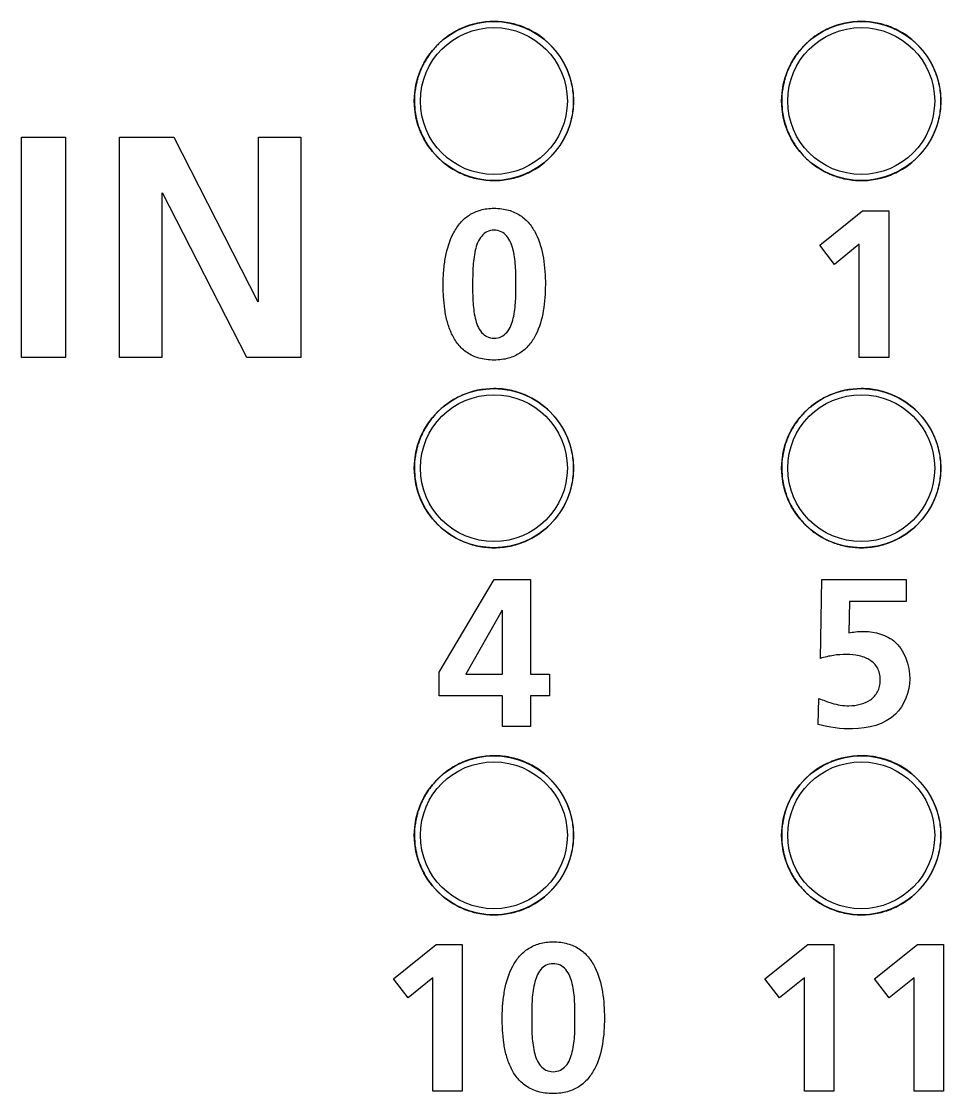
# Model space of a CAD drawing. Header units: millimetres. Extents: x 0 to 900, y 0 to 297.
# Drawn here: x 677.834 to 678.775, y 147.117 to 148.212 of the extents above; entities that cross this region are included whole.
import ezdxf

# ---------------------------------------------------------------- set-up
doc = ezdxf.new("R2010")
doc.units = ezdxf.units.MM

msp = doc.modelspace()

# ---------------------------------------------------------------- linework, layer by layer
at = {"color": 7, "linetype": 'Continuous'}
for p, q in [((678.31640982, 148.21170778), (678.31628014, 148.21170769)), ((678.69141267, 148.21170778), (678.69128014, 148.21170768)), ((677.83394004, 147.86846903), (677.83394004, 148.09343647)), ((677.83394004, 148.09343647), (677.87907133, 148.09343647)), ((677.87907133, 148.09343647), (677.87907133, 147.86846903)), ((677.93399973, 147.86846903), (677.93399973, 148.09343647)), ((677.93399973, 148.09343647), (677.9894449, 148.09343647)), ((677.9894449, 148.09343647), (678.07516421, 147.9251846)), ((678.07581017, 147.9251846), (678.07581017, 148.09343647)), ((678.07581017, 148.09343647), (678.11900358, 148.09343647)), ((678.11900358, 148.09343647), (678.11900358, 147.86846903)), ((678.31628088, 148.04918562), (678.31640982, 148.04918553)), ((678.32466393, 148.04960096), (678.32486863, 148.04962189)), ((678.69128088, 148.04918563), (678.69141267, 148.04918553)), ((678.69967135, 148.04960135), (678.69986244, 148.04962088)), ((677.97719313, 148.0367209), (677.97719313, 147.86846903)), ((678.06388139, 147.86846903), (677.9778391, 148.0367209)), ((678.64895174, 147.9830629), (678.69272651, 148.01826789)), ((678.69272651, 148.01826789), (678.71936173, 148.01826789)), ((678.71936173, 148.01826789), (678.71936173, 147.8684475)), ((678.66398115, 147.96353328), (678.64895174, 147.9830629)), ((678.68930291, 147.9841395), (678.66398115, 147.96353328)), ((678.68930291, 147.8684475), (678.68930291, 147.9841395)), ((677.87907133, 147.86846903), (677.83394004, 147.86846903)), ((677.97719313, 147.86846903), (677.93399973, 147.86846903)), ((678.11900358, 147.86846903), (678.06388139, 147.86846903)), ((678.71936173, 147.8684475), (678.68930291, 147.8684475)), ((678.31640982, 147.83670588), (678.31628018, 147.83670578)), ((678.69141267, 147.83670588), (678.69128018, 147.83670577)), ((678.61119009, 147.74241275), (678.61121736, 147.7422446)), ((678.31606295, 147.67418339), (678.31640982, 147.67418267)), ((678.69106085, 147.67418342), (678.69141267, 147.67418267)), ((678.26042644, 147.5471239), (678.31645298, 147.64156371)), ((678.31645298, 147.64156371), (678.35378965, 147.64156371)), ((678.35378965, 147.64156371), (678.35378965, 147.54518601)), ((678.64959771, 147.5610767), (678.65110495, 147.64156371)), ((678.65110495, 147.64156371), (678.73716878, 147.64156371)), ((678.73716878, 147.64156371), (678.73716878, 147.61923492)), ((678.67941967, 147.61923492), (678.67877371, 147.58725974)), ((678.73716878, 147.61923492), (678.67941967, 147.61923492)), ((678.32459212, 147.6102345), (678.28747077, 147.54518601)), ((678.32502276, 147.54518601), (678.32502276, 147.6102345)), ((678.26042644, 147.52285722), (678.26042644, 147.5471239)), ((678.28747077, 147.54518601), (678.32502276, 147.54518601)), ((678.35378965, 147.54518601), (678.37288863, 147.54518601)), ((678.37288863, 147.54518601), (678.37288863, 147.52285722)), ((678.32502276, 147.52285722), (678.26042644, 147.52285722)), ((678.32502276, 147.49174333), (678.32502276, 147.52285722)), ((678.35378965, 147.52285722), (678.35378965, 147.49174333)), ((678.37288863, 147.52285722), (678.35378965, 147.52285722)), ((678.6474445, 147.49346589), (678.64809046, 147.5202949)), ((678.35378965, 147.49174333), (678.32502276, 147.49174333)), ((678.31640982, 147.46170208), (678.31628026, 147.46170198)), ((678.69141267, 147.46170208), (678.69128026, 147.46170197)), ((678.61118576, 147.36743683), (678.61122033, 147.36722355)), ((678.31615108, 147.29918022), (678.31640982, 147.29917982)), ((678.69114907, 147.29918024), (678.69141267, 147.29917982)), ((678.21365871, 147.23387484), (678.25743348, 147.26907983)), ((678.25743348, 147.26907983), (678.28404716, 147.26907983)), ((678.28404716, 147.26907983), (678.28404716, 147.11925944)), ((678.59296827, 147.23387484), (678.63674304, 147.26907983)), ((678.63674304, 147.26907983), (678.66335672, 147.26907983)), ((678.66335672, 147.26907983), (678.66335672, 147.11925944)), ((678.70493522, 147.23387484), (678.74873152, 147.26907983)), ((678.74873152, 147.26907983), (678.7753452, 147.26907983)), ((678.7753452, 147.26907983), (678.7753452, 147.11925944)), ((678.22868812, 147.21434522), (678.21365871, 147.23387484)), ((678.25400988, 147.23495144), (678.22868812, 147.21434522)), ((678.25400988, 147.11925944), (678.25400988, 147.23495144)), ((678.60799768, 147.21434522), (678.59296827, 147.23387484)), ((678.63331944, 147.23495144), (678.60799768, 147.21434522)), ((678.63331944, 147.11925944), (678.63331944, 147.23495144)), ((678.71996463, 147.21434522), (678.70493522, 147.23387484)), ((678.74528638, 147.23495144), (678.71996463, 147.21434522)), ((678.74528638, 147.11925944), (678.74528638, 147.23495144)), ((678.28404716, 147.11925944), (678.25400988, 147.11925944)), ((678.66335672, 147.11925944), (678.63331944, 147.11925944)), ((678.7753452, 147.11925944), (678.74528638, 147.11925944))]:
    msp.add_line(p, q, dxfattribs=at)
for centre, radius in [((678.31628072, 148.13042821), 0.08125), ((678.31628072, 148.13042821), 0.075), ((678.69128072, 148.13042821), 0.08125), ((678.69128072, 148.13042821), 0.075), ((678.31628072, 147.75542821), 0.08125), ((678.31628072, 147.75542821), 0.075), ((678.69128072, 147.75542821), 0.08125), ((678.69128072, 147.75542821), 0.075), ((678.31628072, 147.38042821), 0.08125), ((678.69128072, 147.38042821), 0.08125), ((678.31628072, 147.38042821), 0.075), ((678.69128072, 147.38042821), 0.075)]:
    msp.add_circle(centre, radius, dxfattribs=at)
for centre, radius, start, end in [((678.31644449, 148.13062487), 0.08113459, 114.47165955, 119.55492335), ((678.31610716, 148.13134267), 0.08034153, 113.87701858, 114.46475544), ((678.31629805, 148.13070684), 0.08100083, 90.01266711, 113.81843796), ((678.69146728, 148.13060804), 0.08115425, 114.55419249, 119.44597353), ((678.69113149, 148.13132164), 0.08036564, 113.82264305, 114.54785704), ((678.69130455, 148.1307339), 0.08097376, 90.01726887, 113.76669176), ((678.31635506, 148.13047481), 0.08120728, 130.8425388, 133.39451694), ((678.31673714, 148.13003122), 0.08179273, 127.08819801, 130.84180446), ((678.31689627, 148.12982733), 0.0820513, 120.75778221, 127.08981291), ((678.31675117, 148.1300674), 0.08177079, 119.54917821, 120.75644129), ((678.69137684, 148.13045546), 0.08122846, 130.70859925, 133.65297306), ((678.69176844, 148.13000048), 0.08182876, 127.20521103, 130.70866692), ((678.69192515, 148.1297998), 0.08208331, 120.94609369, 127.20654529), ((678.6917786, 148.13004139), 0.08180074, 119.44075018, 120.94508003), ((678.31682907, 148.13011327), 0.08179981, 139.53617418, 142.57997568), ((678.31641023, 148.13047142), 0.08124873, 136.60427574, 139.53665074), ((678.31593206, 148.13092238), 0.08059145, 133.3946043, 136.60368163), ((678.69185769, 148.1300849), 0.08183225, 139.66752492, 142.45777676), ((678.69143053, 148.1304499), 0.08127038, 136.3479354, 139.66877719), ((678.69094912, 148.13090602), 0.08060722, 133.65406943, 136.34630762), ((678.31678413, 148.13010586), 0.08176699, 148.06110374, 151.66228106), ((678.3170359, 148.12995143), 0.08206234, 142.57936603, 148.06259696), ((678.69179853, 148.13008799), 0.08178177, 147.86364653, 151.77585416), ((678.69205055, 148.12993292), 0.08207767, 142.45746998, 147.86556226), ((678.31533119, 148.1308297), 0.08014323, 154.60910453, 160.26648366), ((678.31621149, 148.13041474), 0.08111635, 151.66231826, 154.61147448), ((678.69033388, 148.13081849), 0.0801446, 157.89974152, 160.12215291), ((678.69037662, 148.13079884), 0.08019159, 154.18901586, 157.89822119), ((678.69125029, 148.13038412), 0.08115867, 151.77701269, 154.19399463), ((678.31589324, 148.13065799), 0.08073156, 166.34733817, 170.46255334), ((678.31573797, 148.13069415), 0.08057215, 163.68778927, 166.34626359), ((678.31557508, 148.13074255), 0.08040222, 160.26670659, 163.68828832), ((678.69087034, 148.13065493), 0.08070606, 166.27101468, 170.5583424), ((678.69071926, 148.1306901), 0.08055096, 163.76049867, 166.26981715), ((678.69056173, 148.1307369), 0.08038662, 160.12268108, 163.76112141), ((678.31720128, 148.13043922), 0.0820548, 171.26724879, 189.00754565), ((678.31643009, 148.13056305), 0.08127673, 170.45926099, 171.25642368), ((678.69215162, 148.13043893), 0.08200228, 171.11870517, 189.15754244), ((678.6913932, 148.1305627), 0.08123697, 170.55466985, 171.10736874), ((678.69077901, 148.13022641), 0.08061335, 189.16368219, 200.27215148), ((678.69035747, 148.13008624), 0.08016935, 200.28256241, 201.36297438), ((678.69091217, 148.13031394), 0.08076888, 201.37005968, 212.78599096), ((678.69182156, 148.13079461), 0.08179373, 212.72411018, 224.5388), ((678.69089323, 148.12992941), 0.08052521, 224.56330076, 225.43669875), ((678.69135081, 148.13040385), 0.08118432, 225.4415616, 229.81901283), ((678.69174943, 148.13086741), 0.08179567, 229.81519451, 231.66193855), ((678.69193072, 148.13109627), 0.08208755, 231.66267144, 238.16891022), ((678.69178755, 148.13086327), 0.08181408, 238.16803285, 241.19994096), ((678.31640741, 148.13150131), 0.08231578, 269.69888692, 269.91192984), ((678.31640989, 148.131391), 0.08220548, 269.99995351, 275.76263497), ((678.69146487, 148.13027065), 0.08113931, 241.19801246, 244.95777262), ((678.69113491, 148.12957407), 0.08036854, 244.96068916, 246.62462465), ((678.69102399, 148.1293212), 0.08009242, 246.62568933, 251.49405561), ((678.69112726, 148.12961192), 0.08040089, 251.49002665, 252.52144018), ((678.69117145, 148.12975704), 0.08055257, 252.52245955, 257.47242207), ((678.69118633, 148.12981918), 0.08061646, 257.47167972, 258.29061941), ((678.69127357, 148.13024292), 0.08104909, 258.29102679, 263.60036826), ((678.69138214, 148.13104756), 0.08186082, 263.58762602, 264.43222534), ((678.69141016, 148.13136927), 0.08218374, 264.4345435, 269.69497044), ((678.69141259, 148.13146117), 0.08227565, 269.69361722, 269.90828075), ((678.69141485, 148.13136354), 0.08217801, 269.99848224, 275.76628693), ((678.31610997, 147.75634108), 0.08034163, 113.84660139, 114.50280944), ((678.31629855, 147.75571114), 0.08099462, 90.01299153, 113.78845492), ((678.6911343, 147.75632003), 0.08036576, 113.79229051, 114.58598519), ((678.69130503, 147.75573828), 0.08096748, 90.01758502, 113.7367648), ((678.31674427, 147.75502305), 0.0818007, 127.1332876, 130.79212894), ((678.31690196, 147.7548211), 0.08205686, 120.83310572, 127.13479311), ((678.31675575, 147.75506268), 0.08177448, 119.49932485, 120.83189424), ((678.31644712, 147.75562405), 0.08113391, 114.50945387, 119.50484136), ((678.69177554, 147.75499234), 0.08183669, 127.2503436, 130.65905467), ((678.69193083, 147.75479358), 0.08208885, 121.0216673, 127.25157336), ((678.69178317, 147.75503667), 0.08180443, 119.3910485, 121.02078589), ((678.6914699, 147.75560723), 0.08115356, 114.59206291, 119.39603464), ((678.31683697, 147.75510443), 0.08180881, 139.58405902, 142.53827041), ((678.31641359, 147.75546636), 0.08125181, 136.51089376, 139.58481263), ((678.31593397, 147.75591943), 0.08059204, 133.48819961, 136.50991226), ((678.31635926, 147.75547017), 0.08121067, 130.79257014, 133.48775647), ((678.69186556, 147.75507608), 0.0818412, 139.71530448, 142.41599756), ((678.69143384, 147.75544488), 0.0812734, 136.25441724, 139.71684665), ((678.69095101, 147.75590308), 0.08060777, 133.74764301, 136.25239739), ((678.69138102, 147.75545086), 0.0812318, 130.65868084, 133.74618656), ((678.31679148, 147.75509765), 0.08177519, 147.99374409, 151.70202413), ((678.31704189, 147.7549439), 0.08206901, 142.53777307, 147.99537658), ((678.69180589, 147.75507978), 0.08178998, 147.79595706, 151.81542601), ((678.69205642, 147.75492547), 0.0820842, 142.41579666, 147.79800941), ((678.31533652, 147.75582263), 0.08014912, 154.57871641, 160.22161926), ((678.31621616, 147.75540783), 0.08112157, 151.70228845, 154.5813758), ((678.69033901, 147.75581148), 0.08015028, 157.98171252, 160.07700358), ((678.69040111, 147.75578388), 0.0802182, 153.93562825, 157.98006719), ((678.69127962, 147.75536442), 0.08119167, 151.81706174, 153.94211409), ((678.31573503, 147.75568983), 0.08056932, 163.70773218, 166.32649309), ((678.31557448, 147.75573753), 0.08040184, 160.22193881, 163.70826641), ((678.69071632, 147.75568578), 0.08054812, 163.7803567, 166.24996904), ((678.69056117, 147.75573187), 0.08038628, 160.07761377, 163.78101155), ((678.31719858, 147.75543607), 0.0820521, 171.24076132, 188.9883996), ((678.31642219, 147.75555982), 0.08126882, 170.47685775, 171.22982676), ((678.31588754, 147.75565432), 0.08072591, 166.32759239, 170.48022162), ((678.69214899, 147.75543579), 0.08199965, 171.09199318, 189.13831168), ((678.69138526, 147.75555947), 0.08122902, 170.57217734, 171.08054918), ((678.69086465, 147.75565125), 0.08070041, 166.25118862, 170.5759173), ((678.69077712, 147.75522299), 0.08061138, 189.26490926, 200.24407301), ((678.69035644, 147.75508296), 0.08016824, 200.25421484, 201.41455322), ((678.69053604, 147.755158), 0.08036283, 201.41760534, 207.87797854), ((678.69181487, 147.755812), 0.08179905, 207.86406544, 212.69540409), ((678.69205268, 147.75595954), 0.08207888, 212.69240406, 212.88054274), ((678.69182035, 147.75579029), 0.08179189, 212.86933307, 224.47321039), ((678.69089794, 147.75493129), 0.08053189, 224.49686219, 225.50314388), ((678.69135326, 147.75540392), 0.08118813, 225.5077185, 229.78001782), ((678.69177409, 147.75589444), 0.08183441, 229.77680607, 232.26489871), ((678.69193089, 147.75609373), 0.0820879, 232.26479386, 238.23504904), ((678.69178719, 147.75585966), 0.08181324, 238.23431123, 241.15162249), ((678.69146525, 147.75526878), 0.08114036, 241.14943464, 244.99457475), ((678.69113481, 147.75457086), 0.08036817, 244.99774441, 246.59054084), ((678.69102476, 147.7543201), 0.08009434, 246.59151955, 251.56788436), ((678.69112751, 147.75460988), 0.08040173, 251.56370837, 252.47122151), ((678.69117141, 147.75475393), 0.08055232, 252.47230532, 257.52111433), ((678.31641004, 147.75638341), 0.08220073, 269.99984611, 275.87162674), ((678.69118634, 147.75481639), 0.08061653, 257.52034455, 258.25950231), ((678.69127372, 147.7552402), 0.08104926, 258.25999311, 263.63542454), ((678.69138208, 147.75604426), 0.08186037, 263.62243434, 264.39064615), ((678.69141021, 147.75636643), 0.08218375, 264.39308122, 269.75643943), ((678.69141498, 147.75635658), 0.08217391, 269.99838954, 275.86574447), ((678.31629868, 147.38070459), 0.08099737, 90.01303082, 113.74454385), ((678.69140991, 147.37953075), 0.08217132, 90.09040314, 96.01892933), ((678.31690228, 147.37981584), 0.08205849, 120.91492477, 127.17588215), ((678.31675575, 147.38005761), 0.08177579, 119.43835374, 120.91387212), ((678.31644632, 147.38062093), 0.08113312, 114.55585679, 119.44357306), ((678.31610977, 147.38133624), 0.08034264, 113.80261028, 114.54955083), ((678.3164083, 147.38046687), 0.08124535, 136.4342614, 139.62052637), ((678.31592727, 147.38092189), 0.08058321, 133.56585765, 136.43296957), ((678.31635529, 147.38047034), 0.08120537, 130.74574005, 133.56510419), ((678.31674352, 147.38001932), 0.08180047, 127.17447128, 130.74555927), ((678.31703992, 147.37994145), 0.08206699, 142.50617694, 147.9482061), ((678.3168359, 147.38010139), 0.08180785, 139.61955164, 142.50659118), ((678.31533602, 147.38081962), 0.08014866, 154.48663397, 160.19211628), ((678.31622183, 147.38040136), 0.08112817, 151.72888467, 154.48985901), ((678.31679079, 147.38009454), 0.08177459, 147.94647957, 151.72836209), ((678.31573374, 147.38068713), 0.08056802, 163.72146886, 166.31315091), ((678.31557236, 147.38073508), 0.08039967, 160.19250272, 163.72203088), ((678.31719984, 147.38043328), 0.08205335, 171.2215178, 188.96934639), ((678.31642061, 147.38055716), 0.08126722, 170.49000382, 171.21048947), ((678.315887, 147.38065143), 0.08072537, 166.31427377, 170.49342502), ((678.69215026, 147.380433), 0.08200092, 171.07264194, 189.11915634), ((678.69077714, 147.38022009), 0.08061138, 189.27798463, 200.21582402), ((678.69035537, 147.38007971), 0.08016709, 200.22584359, 201.46622681), ((678.69052502, 147.38015079), 0.08035098, 201.4691243, 207.72119808), ((678.69142767, 147.38059811), 0.08135811, 207.70435778, 207.92084371), ((678.69181649, 147.38081022), 0.081801, 207.92459458, 212.65231588), ((678.6920532, 147.38095701), 0.08207949, 212.64944327, 212.94370429), ((678.69182215, 147.38078853), 0.08179398, 212.93267183, 224.40741633), ((678.69090259, 147.37993308), 0.08053846, 224.43043078, 225.5695748), ((678.69135565, 147.38040392), 0.08119185, 225.57386322, 229.7410166), ((678.69177783, 147.38089609), 0.08184027, 229.73813361, 232.39649209), ((678.69193102, 147.38109114), 0.08208819, 232.39618133, 238.30119687), ((678.69178682, 147.38085602), 0.08181238, 238.30060001, 241.10330286), ((678.69146562, 147.38026692), 0.08114141, 241.10085729, 245.03137885), ((678.69113471, 147.37956766), 0.08036782, 245.03480257, 246.55645853), ((678.69102541, 147.37931873), 0.08009595, 246.55735135, 251.63014927), ((678.69112764, 147.37960745), 0.08040218, 251.62584892, 252.42100408), ((678.69117137, 147.37975082), 0.08055206, 252.42215004, 257.56980661), ((678.69118636, 147.37981359), 0.08061659, 257.56900923, 258.22838526), ((678.69127387, 147.38023751), 0.08104944, 258.22895953, 263.6704791), ((678.69138202, 147.38104095), 0.08185991, 263.65724227, 264.34906576), ((678.69141026, 147.38136357), 0.08218374, 264.35161807, 269.81790848)]:
    msp.add_arc(centre, radius, start, end, dxfattribs=at)
for points, knots in [([(678.3976511, 148.13044886), (678.3976511, 148.13594559), (678.39656754, 148.14677585), (678.39026436, 148.16713544), (678.37530079, 148.18934698), (678.35309211, 148.20431264), (678.33273632, 148.21062266), (678.32190641, 148.21170762), (678.31640982, 148.21170778)], [0, 0, 0, 0, 0.129436882, 0.2550304237, 0.5000192179, 0.7449787924, 0.8705673749, 1, 1, 1, 1]), ([(678.77265396, 148.13044886), (678.77265396, 148.13594559), (678.77157039, 148.14677584), (678.76526719, 148.16713543), (678.75030365, 148.18934697), (678.72809496, 148.20431268), (678.70773917, 148.21062259), (678.69690926, 148.21170778), (678.69141267, 148.21170778)], [0, 0, 0, 0, 0.1294368657, 0.2550303874, 0.5000192021, 0.7449787843, 0.8705673708, 1, 1, 1, 1]), ([(678.32486863, 148.04962189), (678.32752561, 148.04989692), (678.33544453, 148.05111038), (678.35309232, 148.05658156), (678.37530094, 148.07154873), (678.39026429, 148.09376135), (678.3965675, 148.11412159), (678.39765111, 148.12495207), (678.3976511, 148.13044886)], [0, 0, 0, 0, 0.0673959807, 0.2019317087, 0.464347329, 0.7267976988, 0.861341511, 1, 1, 1, 1]), ([(678.69986244, 148.04962088), (678.70252247, 148.04989594), (678.71044448, 148.05110953), (678.72809518, 148.05658153), (678.7503038, 148.07154874), (678.76526713, 148.09376136), (678.77157036, 148.1141216), (678.77265396, 148.12495207), (678.77265396, 148.13044886)], [0, 0, 0, 0, 0.0674672736, 0.2019927219, 0.4643882914, 0.7268186214, 0.8613521275, 1, 1, 1, 1]), ([(678.23615841, 148.11759235), (678.23634534, 148.11641471), (678.2375097, 148.10999483), (678.24253889, 148.09376255), (678.25749914, 148.07154583), (678.27971456, 148.05658088), (678.29993762, 148.05031381), (678.31062088, 148.0492148), (678.31597481, 148.04918666)], [0, 0, 0, 0, 0.0313728516, 0.1716487302, 0.4452607803, 0.7188906765, 0.8591971995, 1, 1, 1, 1]), ([(678.26449601, 147.94292705), (678.2644968, 147.94410357), (678.26451801, 147.94645991), (678.26465641, 147.95117486), (678.26515006, 147.95937657), (678.26717113, 147.97506542), (678.27228409, 147.99220848), (678.28171656, 148.00636919), (678.29100567, 148.01457305), (678.30066521, 148.0188421), (678.30934122, 148.02057306), (678.31663114, 148.02100146), (678.32405972, 148.02055557), (678.33322762, 148.01873581), (678.34328456, 148.01426038), (678.3527296, 148.00567489), (678.36190803, 147.99116163), (678.36656069, 147.97399873), (678.36853704, 147.95636409), (678.36882109, 147.94737669), (678.36881906, 147.94292705)], [0, 0, 0, 0, 0.0167092474, 0.0334646093, 0.0669924372, 0.1333323236, 0.2582310244, 0.3162958396, 0.3729771735, 0.4318673624, 0.4638054877, 0.4982860325, 0.5352954766, 0.5691936591, 0.6306923577, 0.6888854681, 0.7478314556, 0.8724378837, 0.936845667, 1, 1, 1, 1]), ([(678.33876024, 147.94292705), (678.33876024, 147.94853995), (678.33867876, 147.96030799), (678.33683898, 147.97721033), (678.33204508, 147.99080686), (678.32393957, 147.99755735), (678.31649838, 147.99902233), (678.30907965, 147.99755223), (678.30111633, 147.99076149), (678.29644376, 147.97719218), (678.29463338, 147.96030553), (678.29455483, 147.9485399), (678.29455483, 147.94292705)], [0, 0, 0, 0, 0.1281898739, 0.2680258956, 0.3899638948, 0.4436596168, 0.50101667, 0.5573694731, 0.6104613112, 0.7320199422, 0.8718111242, 1, 1, 1, 1]), ([(678.36881906, 147.94292705), (678.36881704, 147.93848955), (678.36852697, 147.92954455), (678.36649263, 147.91204318), (678.36175588, 147.8950586), (678.35252799, 147.88076269), (678.34308977, 147.8723283), (678.3330914, 147.86794122), (678.32399275, 147.86615201), (678.3162991, 147.86570753), (678.30848887, 147.86617249), (678.29898604, 147.86807884), (678.28869406, 147.87274014), (678.27925532, 147.88164732), (678.27271578, 147.89258991), (678.26843925, 147.90478228), (678.26591197, 147.91759194), (678.2648908, 147.92837663), (678.26458521, 147.93582134), (678.2645081, 147.93992487), (678.26449534, 147.94193452), (678.26449601, 147.94292705)], [0, 0, 0, 0, 0.0631890175, 0.1273720896, 0.2511878299, 0.3097722173, 0.3676944175, 0.4289534929, 0.4626920431, 0.4994837548, 0.5384684741, 0.5738504303, 0.6372278215, 0.6964451087, 0.7559070499, 0.8171902682, 0.8796987914, 0.9415198824, 0.9713641242, 0.9858575531, 1, 1, 1, 1]), ([(678.29455483, 147.94292705), (678.29455483, 147.9374198), (678.29460635, 147.92585376), (678.29635937, 147.90922124), (678.30104506, 147.89580888), (678.30904701, 147.88913629), (678.31649847, 147.88770467), (678.32397225, 147.88913158), (678.33211518, 147.89576416), (678.33692339, 147.90920249), (678.33870575, 147.92585143), (678.33876024, 147.93741975), (678.33876024, 147.94292705)], [0, 0, 0, 0, 0.1271981213, 0.2664120507, 0.3879413101, 0.4415449658, 0.4989675261, 0.557406621, 0.6116251924, 0.7335419234, 0.8728009402, 1, 1, 1, 1]), ([(678.3976511, 147.75544601), (678.39765107, 147.76094233), (678.39656747, 147.77177202), (678.39026413, 147.79213112), (678.37530065, 147.81434285), (678.35309228, 147.82930974), (678.33273639, 147.83562058), (678.32190641, 147.83670572), (678.31640982, 147.83670588)], [0, 0, 0, 0, 0.1294275968, 0.2550177758, 0.5000106183, 0.7449767454, 0.870566897, 1, 1, 1, 1]), ([(678.77265396, 147.75544601), (678.77265393, 147.76094233), (678.77157033, 147.77177201), (678.76526697, 147.79213111), (678.75030351, 147.81434284), (678.72809514, 147.82930978), (678.70773924, 147.83562051), (678.69690927, 147.83670587), (678.69141267, 147.83670588)], [0, 0, 0, 0, 0.1294275805, 0.2550177395, 0.5000106024, 0.7449767373, 0.8705668929, 1, 1, 1, 1]), ([(678.32481917, 147.67461393), (678.32749281, 147.67488904), (678.33542864, 147.6761026), (678.35309232, 147.68157871), (678.37530094, 147.69654587), (678.3902643, 147.7187585), (678.39656749, 147.73911874), (678.39765114, 147.74994921), (678.3976511, 147.75544601)], [0, 0, 0, 0, 0.0677858095, 0.2022653016, 0.464571232, 0.7269118975, 0.8613994703, 1, 1, 1, 1]), ([(678.69981298, 147.67461293), (678.70248967, 147.67488807), (678.71042858, 147.67610175), (678.72809518, 147.68157867), (678.7503038, 147.69654588), (678.76526714, 147.71875851), (678.77157034, 147.73911874), (678.77265399, 147.74994921), (678.77265396, 147.75544601)], [0, 0, 0, 0, 0.0678570763, 0.2023262925, 0.4646121795, 0.7269328124, 0.861410083, 1, 1, 1, 1]), ([(678.23615409, 147.7426167), (678.23634206, 147.74142994), (678.23750698, 147.73500079), (678.24253888, 147.7187597), (678.25749915, 147.69654298), (678.27971456, 147.68157802), (678.29996579, 147.67530223), (678.31067961, 147.67420592), (678.31606295, 147.67418339)], [0, 0, 0, 0, 0.0315824625, 0.1717162064, 0.4450510187, 0.7184036591, 0.8585680163, 1, 1, 1, 1]), ([(678.67877371, 147.58725974), (678.68330145, 147.58810869), (678.69341931, 147.58943433), (678.70936499, 147.5873567), (678.73330162, 147.57672475), (678.7408077, 147.55410286), (678.7408077, 147.54003984)], [0, 0, 0, 0, 0.1536268368, 0.3377306602, 0.5310123003, 1, 1, 1, 1]), ([(678.64809046, 147.5202949), (678.65241837, 147.51850756), (678.66223516, 147.51450017), (678.67676683, 147.51212712), (678.69035382, 147.51364786), (678.70101273, 147.51806878), (678.70765117, 147.52526962), (678.71034644, 147.53274157), (678.71099902, 147.53919382), (678.71033022, 147.54565762), (678.70745209, 147.55317629), (678.70201749, 147.55853077), (678.69728416, 147.56100468), (678.69582783, 147.56163401)], [0, 0, 0, 0, 0.1314586847, 0.2971894923, 0.4066936497, 0.5119455387, 0.6146963365, 0.6702330996, 0.7325417687, 0.7952952555, 0.8510529329, 0.9556480382, 1, 1, 1, 1]), ([(678.69582783, 147.56163401), (678.69364333, 147.56257801), (678.68726971, 147.56453328), (678.67610849, 147.56550454), (678.66280041, 147.56450455), (678.65391687, 147.56245291), (678.64959771, 147.5610767)], [0, 0, 0, 0, 0.1512385283, 0.4209358315, 0.7106847943, 1, 1, 1, 1]), ([(678.7408077, 147.54003984), (678.7408077, 147.52711297), (678.72923226, 147.49651574), (678.685445, 147.48655182), (678.65887214, 147.49072724), (678.6474445, 147.49346589)], [0, 0, 0, 0, 0.3223579493, 0.706959035, 1, 1, 1, 1]), ([(678.3976511, 147.38044315), (678.39765107, 147.38593946), (678.39656748, 147.3967691), (678.39026414, 147.41712807), (678.37530062, 147.43933957), (678.35309224, 147.45430613), (678.33273638, 147.46061681), (678.32190641, 147.46170191), (678.31640982, 147.46170208)], [0, 0, 0, 0, 0.129427921, 0.255017917, 0.5000098503, 0.7449757607, 0.8705662859, 1, 1, 1, 1]), ([(678.68279367, 147.46124909), (678.68019033, 147.46097444), (678.67232506, 147.45976117), (678.65472581, 147.45430574), (678.63251084, 147.43934159), (678.61754592, 147.41712751), (678.61250177, 147.4008566), (678.61133437, 147.394396), (678.61114279, 147.393178)], [0, 0, 0, 0, 0.0741132911, 0.2250968172, 0.5196075187, 0.8141105081, 0.9650843278, 1, 1, 1, 1]), ([(678.77265396, 147.38044315), (678.77265393, 147.38593946), (678.77157033, 147.3967691), (678.76526698, 147.41712806), (678.75030348, 147.43933956), (678.72809509, 147.45430617), (678.70773923, 147.46061674), (678.69690927, 147.46170207), (678.69141267, 147.46170208)], [0, 0, 0, 0, 0.1294279048, 0.2550178807, 0.5000098344, 0.7449757526, 0.8705662818, 1, 1, 1, 1]), ([(678.31640982, 147.29917982), (678.32190641, 147.29917998), (678.33273638, 147.30026509), (678.35309232, 147.30657586), (678.37530094, 147.32154302), (678.3902643, 147.34375565), (678.39656749, 147.36411589), (678.39765114, 147.37494636), (678.3976511, 147.38044315)], [0, 0, 0, 0, 0.1294297847, 0.2550166311, 0.4999772127, 0.7449702326, 0.8705646254, 1, 1, 1, 1]), ([(678.69141267, 147.29917982), (678.69690927, 147.29917982), (678.70773924, 147.30026516), (678.72809518, 147.30657582), (678.7503038, 147.32154303), (678.76526714, 147.34375565), (678.77157034, 147.36411589), (678.77265399, 147.37494636), (678.77265396, 147.38044315)], [0, 0, 0, 0, 0.1294297888, 0.2550166392, 0.4999772286, 0.7449702689, 0.8705646417, 1, 1, 1, 1]), ([(678.23614984, 147.36764067), (678.23633883, 147.3664449), (678.23750429, 147.36000661), (678.24253888, 147.34375685), (678.25749915, 147.32154013), (678.27971456, 147.30657517), (678.29999396, 147.30029065), (678.31073835, 147.29919707), (678.31615108, 147.29918022)], [0, 0, 0, 0, 0.0317882541, 0.1717806419, 0.4448397351, 0.7179166384, 0.8579396086, 1, 1, 1, 1]), ([(678.3247859, 147.19373899), (678.3247867, 147.19491551), (678.32480791, 147.19727185), (678.3249463, 147.2019868), (678.32543996, 147.21018851), (678.32746103, 147.22587736), (678.33257399, 147.24302042), (678.34200645, 147.25718113), (678.35129556, 147.26538499), (678.3609551, 147.26965404), (678.36963112, 147.271385), (678.37692104, 147.2718134), (678.38434961, 147.27136751), (678.39351751, 147.26954775), (678.40357446, 147.26507232), (678.4130195, 147.25648683), (678.42219792, 147.24197357), (678.42685058, 147.22481067), (678.42882694, 147.20717603), (678.42911098, 147.19818863), (678.42910895, 147.19373899)], [0, 0, 0, 0, 0.0167092474, 0.0334646093, 0.0669924372, 0.1333323236, 0.2582310244, 0.3162958396, 0.3729771735, 0.4318673624, 0.4638054877, 0.4982860325, 0.5352954766, 0.5691936591, 0.6306923577, 0.6888854681, 0.7478314556, 0.8724378837, 0.936845667, 1, 1, 1, 1]), ([(678.39907167, 147.19373899), (678.39907167, 147.19935189), (678.39899003, 147.21112005), (678.39714871, 147.22802328), (678.39234839, 147.24162108), (678.38423544, 147.24836968), (678.37679066, 147.24983419), (678.36936954, 147.24836431), (678.36140623, 147.24157334), (678.35673366, 147.22800416), (678.35492327, 147.21111746), (678.35484472, 147.19935184), (678.35484472, 147.19373899)], [0, 0, 0, 0, 0.1281761678, 0.2679995627, 0.3899445998, 0.4436664581, 0.5010702279, 0.5574169824, 0.610503122, 0.7320487056, 0.8718248832, 1, 1, 1, 1]), ([(678.42910895, 147.19373899), (678.42910693, 147.18930149), (678.42881687, 147.18035649), (678.42678252, 147.16285512), (678.42204577, 147.14587054), (678.41281788, 147.13157463), (678.40337966, 147.12314024), (678.39338129, 147.11875316), (678.38428265, 147.11696395), (678.37658899, 147.11651947), (678.36877876, 147.11698443), (678.35927593, 147.11889078), (678.34898395, 147.12355208), (678.33954521, 147.13245926), (678.33300567, 147.14340185), (678.32872914, 147.15559422), (678.32620186, 147.16840388), (678.32518069, 147.17918857), (678.3248751, 147.18663328), (678.324798, 147.19073681), (678.32478524, 147.19274647), (678.3247859, 147.19373899)], [0, 0, 0, 0, 0.0631890175, 0.1273720896, 0.2511878298, 0.3097722173, 0.3676944175, 0.4289534929, 0.4626920431, 0.4994837548, 0.5384684741, 0.5738504303, 0.6372278215, 0.6964451087, 0.7559070499, 0.8171902682, 0.8796987914, 0.9415198824, 0.9713641242, 0.9858575532, 1, 1, 1, 1]), ([(678.35484472, 147.19373899), (678.35484472, 147.18823174), (678.35489624, 147.1766657), (678.35664926, 147.16003319), (678.36133496, 147.14662082), (678.36933689, 147.13994824), (678.37678871, 147.13851654), (678.38426325, 147.13994385), (678.39240892, 147.1465757), (678.39722451, 147.16001312), (678.39901405, 147.176663), (678.39907167, 147.18823167), (678.39907167, 147.19373899)], [0, 0, 0, 0, 0.127191298, 0.2663977595, 0.3879204996, 0.4415212798, 0.4989407598, 0.557383687, 0.6116141823, 0.7335481771, 0.872807262, 1, 1, 1, 1])]:
    msp.add_open_spline(points, degree=3, knots=knots, dxfattribs=at)

doc.saveas('drawing.dxf')
